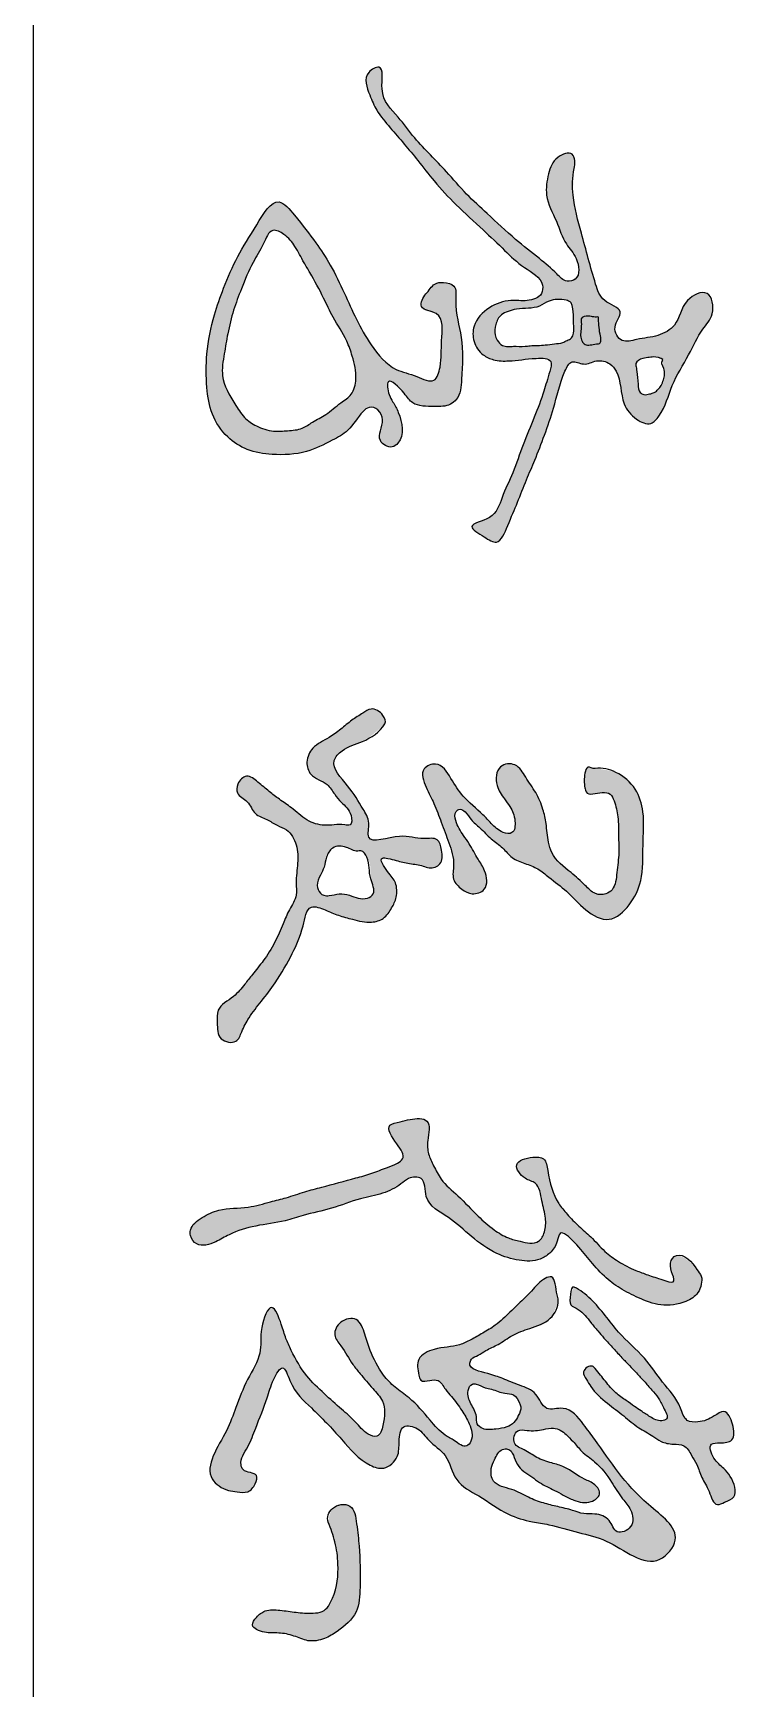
# Model space of a CAD drawing. Extents: x 174641 to 414490, y 73126 to 493158.
# Drawn here: x 253463 to 254174, y 75032 to 76700 of the extents above; entities that cross this region are included whole.
import ezdxf

# ---------------------------------------------------------------- set-up
doc = ezdxf.new("R2010")
doc.units = 0
doc.header["$LTSCALE"] = 1000
doc.header["$MEASUREMENT"] = 0
doc.layers.add('文字和字符', color=7, linetype='Continuous')

msp = doc.modelspace()

# ---------------------------------------------------------------- hatches: boundary and pattern name
at = {"layer": '文字和字符'}
h = msp.add_hatch(color=6, dxfattribs=at)
edge = h.paths.add_edge_path()
edge.add_spline(control_points=[(254007.8, 76563.6), (254007.7, 76563.3), (254004.4, 76526.7), (254016.9, 76496.5), (254025.6, 76458.1), (254035.2, 76428.8), (254061, 76421.9), (254044.7, 76404.7), (254054.9, 76386.8), (254073.5, 76393.1), (254091.3, 76393.6), (254113.9, 76406.1), (254115.3, 76430.5), (254145.4, 76445.1), (254150, 76416), (254134.2, 76399.6), (254123, 76374), (254104.7, 76346.3), (254099.4, 76320.4), (254084.5, 76303.9), (254067.8, 76311.2), (254053.5, 76329.7), (254055.7, 76353.2), (254043.5, 76368.7), (254030, 76371.8), (254018.2, 76364.1), (254004.6, 76372.3), (253993.1, 76349.3), (253989, 76325.9), (253978, 76295.5), (253969, 76271.7), (253959.2, 76249.5), (253950.6, 76226.6), (253942.1, 76207.7), (253932.3, 76182.8), (253917, 76193), (253896.3, 76205), (253928.5, 76210.5), (253934.7, 76233.8), (253946.9, 76257.8), (253955.8, 76285.7), (253967.5, 76312.3), (253977, 76337.6), (253981.7, 76354.7), (253987.2, 76372.9), (253962.6, 76372.7), (253946.6, 76369.5), (253927.5, 76369.8), (253914.1, 76376.1), (253905.3, 76388.7), (253905.4, 76408.6), (253920.9, 76425), (253942, 76432.2), (253959.7, 76429.2), (253975.5, 76434.2), (253977.2, 76453), (253955.7, 76463.5), (253937.1, 76481.9), (253914.4, 76503.7), (253889.5, 76525.7), (253867.7, 76549.3), (253847, 76576.4), (253827.1, 76599.2), (253808.9, 76620.6), (253801.3, 76638.7), (253793.8, 76658.7), (253817.7, 76670.8), (253809.6, 76635.2), (253829.8, 76617.7), (253850.5, 76588.6), (253876, 76565.1), (253898.5, 76537.8), (253922.8, 76516.1), (253946.4, 76493.6), (253971.1, 76474.5), (253987.6, 76460.7), (253998.5, 76448.6), (254014.6, 76452.6), (254011.9, 76474.2), (253997.3, 76488.6), (253990.4, 76511.9), (253977.4, 76534.1), (253981.3, 76558), (253987, 76574.6), (254009.5, 76584.9), (254007.8, 76563.7), (254007.8, 76563.6)], knot_values=[0, 0, 0, 0, 37.200114, 91.320491, 165.552277, 191.794321, 218.377312, 240.981666, 262.088012, 282.142005, 312.686531, 339.649791, 378.667629, 407.600467, 437.073636, 462.079158, 503.038538, 551.641933, 598.38254, 613.574993, 634.379376, 661.836336, 708.993627, 722.171326, 741.234276, 760.297225, 776.271776, 792.569008, 846.885535, 886.364067, 923.879172, 953.564578, 987.654437, 1022.983531, 1050.737693, 1069.313673, 1091.638002, 1119.125063, 1152.028231, 1189.926643, 1231.5094, 1273.175743, 1312.041059, 1340.553805, 1354.652933, 1375.412602, 1414.027671, 1435.47698, 1451.393633, 1473.994605, 1495.440379, 1528.930707, 1560.560192, 1583.420751, 1605.787661, 1617.314314, 1652.832859, 1689.166989, 1730.614602, 1782.406199, 1827.708188, 1864.317555, 1924.161807, 1954.751664, 1978.414961, 2009.901325, 2025.877661, 2056.206106, 2101.924511, 2138.940455, 2203.653812, 2245.874288, 2285.588792, 2339.12041, 2381.889891, 2414.291903, 2431.736174, 2443.518671, 2472.148613, 2496.841057, 2531.490224, 2570.411868, 2600.571575, 2626.813618, 2647.271258, 2667.490218, 2667.490218, 2667.490218, 2667.490218], degree=3, periodic=0)
edge = h.paths.add_edge_path(flags=16)
edge.add_spline(control_points=[(254004.6, 76428.5), (254004.6, 76428.3), (254007.9, 76416.3), (254006.9, 76407.5), (254008, 76399.2), (254005.4, 76392.6), (254000.6, 76390.6), (253995.3, 76387.7), (253987.5, 76387.2), (253979.2, 76386), (253971, 76385.3), (253964.2, 76385.4), (253956.1, 76384.1), (253948.6, 76385), (253941.1, 76384.1), (253934.7, 76385), (253930.3, 76390.1), (253927.1, 76397.5), (253928.3, 76406.9), (253932.7, 76416.4), (253941.5, 76420.1), (253950.6, 76422.7), (253961.4, 76422.6), (253973, 76424.2), (253981.5, 76430.5), (253991, 76432.3), (253998, 76431.4), (254002.1, 76430.5), (254004.6, 76428.5), (254004.6, 76428.5)], knot_values=[0, 0, 0, 0, 17.404746, 29.387846, 42.985867, 50.266335, 56.954161, 63.801774, 75.581128, 88.455483, 98.941086, 109.792245, 116.806441, 133.072793, 140.441564, 148.341049, 158.751059, 166.832285, 181.387675, 196.945751, 207.369773, 219.600317, 236.294444, 252.093415, 267.338386, 279.187562, 291.635416, 295.082405, 299.162326, 299.162326, 299.162326, 299.162326], degree=3, periodic=0)
edge = h.paths.add_edge_path(flags=16)
edge.add_spline(control_points=[(254096.8, 76370.3), (254096.7, 76370.3), (254098.7, 76359.5), (254098.5, 76352.8), (254095.7, 76345.3), (254092.5, 76341.1), (254088.7, 76337.8), (254083.5, 76336.6), (254078.6, 76335.4), (254072.2, 76338.4), (254072.4, 76348.4), (254071.1, 76356.2), (254070.5, 76363), (254068.9, 76368.9), (254076.5, 76372.7), (254083.5, 76373.2), (254089.6, 76375.1), (254096.9, 76370.4), (254096.8, 76370.3)], knot_values=[0, 0, 0, 0, 11.032394, 27.080246, 35.7167, 42.398017, 49.241922, 56.254438, 64.042896, 70.017142, 82.400073, 100.141744, 104.717416, 111.155207, 123.02071, 132.051492, 141.212423, 151.788927, 151.788927, 151.788927, 151.788927], degree=3, periodic=0)
h = msp.add_hatch(color=6, dxfattribs=at)
edge = h.paths.add_edge_path()
edge.add_spline(control_points=[(253858.4, 76437.4), (253858.3, 76437.3), (253847.6, 76418.8), (253878.9, 76420.9), (253872.6, 76388), (253874.8, 76369.4), (253867.9, 76345.1), (253847, 76356.4), (253823.7, 76360), (253796.3, 76392.4), (253780.1, 76430), (253763.6, 76465.4), (253745.9, 76491.8), (253730.4, 76511.2), (253707.2, 76539.8), (253685.5, 76502.3), (253668.8, 76477.1), (253654.9, 76445.1), (253643.6, 76412.9), (253636.8, 76379.1), (253636.9, 76345.4), (253641.4, 76315.6), (253656.5, 76293.1), (253678.5, 76278.9), (253706.5, 76274.6), (253736.8, 76276), (253761.1, 76288.3), (253782.5, 76299.9), (253790.3, 76315.1), (253801.4, 76324.7), (253811.8, 76321.2), (253817.6, 76307.2), (253806.1, 76290.9), (253822.8, 76280.8), (253837.6, 76292.2), (253834, 76312.9), (253825.7, 76327.7), (253820.3, 76336.4), (253817.6, 76357.1), (253836.6, 76338.2), (253845.7, 76324.1), (253865.4, 76323.9), (253880.9, 76323.9), (253893.2, 76333.7), (253895, 76359.1), (253896.6, 76392.7), (253886.6, 76421.2), (253890, 76446.4), (253876.5, 76449.4), (253866.1, 76449.2), (253858.5, 76437.5), (253858.4, 76437.4)], knot_values=[0, 0, 0, 0, 18.772704, 41.477809, 80.044627, 116.802218, 137.16377, 161.475231, 192.122008, 241.084265, 322.841358, 366.476474, 403.599349, 452.266279, 480.822437, 525.281218, 577.345985, 625.678179, 664.966098, 720.530015, 767.556127, 805.470545, 843.947055, 876.303707, 911.805465, 960.132454, 999.3713, 1024.963912, 1058.777917, 1069.239579, 1081.911788, 1097.237565, 1126.410668, 1144.842947, 1154.50106, 1197.467328, 1213.824352, 1225.506518, 1243.541639, 1270.934025, 1289.010321, 1319.830534, 1342.259698, 1352.785688, 1381.704372, 1440.604971, 1492.626113, 1513.017666, 1528.122336, 1540.553544, 1559.179396, 1559.179396, 1559.179396, 1559.179396], degree=3, periodic=0)
edge = h.paths.add_edge_path(flags=16)
edge.add_spline(control_points=[(253741.6, 76458.8), (253741.8, 76458.5), (253756.1, 76432.9), (253764.8, 76412.7), (253778, 76393.7), (253785.1, 76372.5), (253789.6, 76354.3), (253785.1, 76335.6), (253770.6, 76327), (253759.1, 76315.9), (253745.1, 76309.1), (253733.4, 76300.7), (253719.3, 76299.7), (253703.6, 76298.3), (253688.3, 76303.2), (253674.5, 76312.8), (253663.4, 76330.4), (253650.8, 76351.6), (253655.3, 76376.6), (253658.7, 76398.6), (253664.1, 76420.7), (253673.1, 76444.4), (253682.6, 76467.8), (253694.1, 76484.8), (253701.5, 76505.1), (253717.8, 76496.8), (253727.7, 76484.2), (253732.9, 76473.2), (253741.6, 76458.9), (253741.6, 76458.8)], knot_values=[0, 0, 0, 0, 40.204211, 70.058468, 108.464216, 130.884004, 163.643923, 185.732296, 204.334618, 231.03456, 252.428664, 268.982791, 289.824735, 309.33459, 334.505674, 354.736006, 378.254387, 420.802499, 451.909656, 480.365956, 514.245068, 545.922498, 586.383232, 616.269524, 639.057016, 655.457897, 678.34596, 704.341019, 720.45671, 720.45671, 720.45671, 720.45671], degree=3, periodic=0)
h = msp.add_hatch(color=6, dxfattribs=at)
edge = h.paths.add_edge_path()
edge.add_spline(control_points=[(253817, 76004.3), (253816.9, 76004), (253794.8, 75982.8), (253776.3, 75981.5), (253759.6, 75962.7), (253781.7, 75941.6), (253792.7, 75922.4), (253802.9, 75905.8), (253796, 75880.3), (253833.2, 75895.4), (253851.2, 75887.1), (253871.1, 75890.7), (253874.7, 75876.2), (253875.5, 75862.4), (253863, 75858.1), (253853.3, 75862.5), (253842, 75863.2), (253829.9, 75866.3), (253821.6, 75868.7), (253809.6, 75870.7), (253820.4, 75853.6), (253829.1, 75845.3), (253829.7, 75830.1), (253823.9, 75818.5), (253816.8, 75807.4), (253801.2, 75803.2), (253786, 75807), (253770.1, 75811.3), (253757.7, 75816.7), (253738.7, 75824.1), (253734.6, 75795.4), (253723.7, 75772.4), (253709, 75746.2), (253693.4, 75725.6), (253680.5, 75710), (253673.4, 75696.2), (253668.1, 75681.3), (253647.9, 75685.4), (253648.6, 75702.2), (253647.2, 75719.7), (253664.9, 75728.1), (253674.9, 75741), (253684.7, 75753.3), (253695.7, 75766.6), (253706.3, 75783.6), (253714, 75801.3), (253720.5, 75817.5), (253729.1, 75830.2), (253726.8, 75846.8), (253729.8, 75863.4), (253729.2, 75882.5), (253721, 75897.8), (253707.6, 75901.9), (253698.3, 75908.9), (253684.6, 75912.7), (253680.5, 75927.1), (253666.8, 75932.3), (253668.1, 75945.1), (253678, 75955), (253690.2, 75944.8), (253699.9, 75936.7), (253711.3, 75927.9), (253721.8, 75921.1), (253730.5, 75913.5), (253740.5, 75905.5), (253757.3, 75900.3), (253770.7, 75904.1), (253784.4, 75901.2), (253783.6, 75916.6), (253774.2, 75923.5), (253765.9, 75933.8), (253758.6, 75946.3), (253741.8, 75949.8), (253736.8, 75966.9), (253744.1, 75982.5), (253759.7, 75989.3), (253772.7, 75998.8), (253783.4, 76008.1), (253793.7, 76014.5), (253804.2, 76021.3), (253816, 76017), (253817.1, 76004.3), (253817, 76004.3)], knot_values=[0, 0, 0, 0, 39.878613, 71.084001, 88.571602, 128.557403, 167.51423, 188.674821, 208.323573, 251.533868, 286.022948, 304.040745, 319.866458, 339.38013, 355.294206, 363.866941, 383.035676, 402.399015, 414.36713, 422.122541, 442.348267, 461.81608, 481.686971, 497.958095, 516.551099, 533.839574, 560.727072, 581.394562, 601.159722, 620.894041, 649.426299, 690.673374, 738.289465, 770.144861, 799.264352, 821.404135, 836.808472, 857.647162, 880.926807, 898.121658, 926.751504, 950.035011, 967.352307, 991.998193, 1021.862108, 1050.46209, 1072.140687, 1094.880373, 1111.335022, 1139.52005, 1164.970822, 1190.259232, 1204.665599, 1221.240117, 1239.017221, 1259.177234, 1277.618397, 1289.978389, 1306.483927, 1324.261031, 1344.706721, 1362.799886, 1383.241029, 1396.927367, 1410.79459, 1436.58756, 1464.687551, 1472.224323, 1485.322698, 1508.470744, 1522.732623, 1540.039638, 1566.844928, 1584.840343, 1605.723939, 1632.903668, 1653.059236, 1673.030566, 1691.341619, 1704.216169, 1722.92022, 1735.167177, 1735.167177, 1735.167177, 1735.167177], degree=3, periodic=0)
edge = h.paths.add_edge_path(flags=16)
edge.add_spline(control_points=[(253792.8, 75876.5), (253792.9, 75876.5), (253806, 75864.9), (253798.7, 75851.3), (253809.1, 75834.6), (253798.9, 75827.7), (253790.2, 75828.5), (253781.2, 75832.1), (253771, 75834), (253762.7, 75831.2), (253755.9, 75831.1), (253750.5, 75834.3), (253747.7, 75842.7), (253751.9, 75851.5), (253756.4, 75860.4), (253757.8, 75870.3), (253763.7, 75881.8), (253779.2, 75881.6), (253784.8, 75875.2), (253792.7, 75876.5), (253792.8, 75876.5)], knot_values=[0, 0, 0, 0, 12.518583, 43.117128, 64.43384, 73.999097, 86.909074, 99.916825, 114.388405, 128.459585, 136.124934, 141.701946, 153.518143, 168.483557, 180.957273, 194.904784, 210.427714, 229.577537, 246.211116, 250.540926, 250.540926, 250.540926, 250.540926], degree=3, periodic=0)
h = msp.add_hatch(color=6, dxfattribs=at)
edge = h.paths.add_edge_path()
edge.add_spline(control_points=[(254029, 75959.4), (254029.2, 75959.4), (254056, 75957), (254070, 75940.3), (254079.7, 75912.6), (254076.1, 75881.6), (254078, 75848.6), (254065.4, 75822.3), (254043.5, 75801.7), (254017.3, 75816.7), (254001.9, 75835.4), (253984.5, 75847.9), (253971.4, 75858.9), (253958.2, 75863.8), (253944.5, 75868.5), (253935.9, 75880.3), (253923.5, 75888.4), (253914, 75899), (253904, 75907), (253899.4, 75914.7), (253893.3, 75919.4), (253886.8, 75915.4), (253888.7, 75903.6), (253894.8, 75893.8), (253903.7, 75881.6), (253910, 75869.1), (253919.1, 75855.9), (253921.9, 75836.9), (253905, 75831.5), (253894, 75837.7), (253883.9, 75847.6), (253888.1, 75865.4), (253881.8, 75884.5), (253873.9, 75904.5), (253867.1, 75924), (253858.2, 75939.4), (253851.5, 75959.3), (253872.5, 75967.6), (253884.2, 75948.6), (253895.9, 75929.6), (253912.6, 75916.7), (253924.9, 75903.4), (253933.1, 75894.9), (253947.9, 75892.7), (253949.1, 75908.8), (253944.7, 75919.6), (253936.3, 75930.4), (253927.9, 75942.1), (253929.2, 75963.4), (253950.7, 75965.6), (253959.1, 75949.4), (253969.5, 75935.6), (253976.6, 75919.6), (253979.9, 75902.6), (253981.1, 75887.8), (253986.2, 75868.8), (254002.8, 75856.4), (254017.6, 75843.5), (254027.6, 75832.3), (254039, 75831.9), (254049.5, 75839), (254050.6, 75855.8), (254053.3, 75873.4), (254052.1, 75892.2), (254052.6, 75909.9), (254049.4, 75923.8), (254044.7, 75934.7), (254033.6, 75936.2), (254020.2, 75930.9), (254017.8, 75943.9), (254017.9, 75951), (254019.8, 75963.3), (254029, 75959.4), (254029, 75959.4)], knot_values=[0, 0, 0, 0, 29.30094, 65.038017, 98.639858, 145.229586, 194.795516, 232.114749, 266.925891, 301.913022, 339.267477, 370.852415, 390.177296, 409.795645, 429.660369, 448.333163, 468.729795, 490.881928, 507.437968, 521.157629, 529.07634, 535.254347, 547.876184, 571.501508, 585.319952, 610.337259, 628.877614, 654.734455, 672.908705, 688.379255, 706.720612, 726.29753, 758.239497, 788.950264, 816.810279, 842.152582, 868.097908, 885.262369, 914.728674, 944.648733, 982.813695, 999.650213, 1020.22886, 1032.723569, 1049.493141, 1071.095002, 1083.923681, 1105.362623, 1132.075217, 1152.211283, 1174.931511, 1200.704595, 1226.158921, 1246.312234, 1272.681377, 1287.962092, 1326.688213, 1353.277295, 1371.722858, 1386.128581, 1396.514529, 1421.520631, 1449.460288, 1472.518928, 1499.291724, 1522.558099, 1533.076665, 1544.456492, 1567.099854, 1573.093813, 1593.678612, 1602.883204, 1613.437455, 1613.437455, 1613.437455, 1613.437455], degree=3, periodic=0)
h = msp.add_hatch(color=6, dxfattribs=at)
edge = h.paths.add_edge_path()
edge.add_spline(control_points=[(254131.4, 75454.9), (254131.2, 75455.1), (254113.8, 75476.5), (254100.5, 75458.7), (254114.2, 75438.9), (254093.9, 75445.3), (254083.3, 75448.8), (254067.5, 75454.5), (254052.9, 75462), (254037.4, 75473.4), (254025.8, 75487), (254012.1, 75498.5), (254001.3, 75509.6), (253987.1, 75526.7), (253982.4, 75545.5), (253979.2, 75568.2), (253963.9, 75568.5), (253944, 75563), (253956.5, 75545.5), (253972.4, 75542.6), (253974.9, 75523.5), (253979.4, 75507.9), (253979.2, 75493.5), (253971.5, 75479), (253954.9, 75482.9), (253940.1, 75486.4), (253925.5, 75495.4), (253908.9, 75510), (253892.5, 75528.4), (253874.3, 75542.8), (253866.7, 75558.6), (253860.1, 75571.4), (253859.5, 75586), (253865, 75608), (253843.6, 75606.9), (253833, 75603.2), (253815.8, 75600.8), (253828.2, 75582), (253839, 75568.1), (253828.4, 75560.7), (253817.9, 75557.3), (253804.1, 75551.3), (253781.7, 75545.5), (253759.3, 75539.2), (253735.7, 75533.2), (253718.9, 75527.1), (253699.7, 75522.6), (253677.6, 75515.9), (253652.9, 75517.2), (253633.3, 75508.2), (253620.8, 75498.7), (253620.7, 75487.2), (253629, 75476.3), (253646.4, 75481.7), (253663.4, 75492.4), (253687.6, 75499.8), (253713.2, 75502.1), (253738, 75510.8), (253764, 75515.5), (253789.8, 75526.4), (253814.3, 75530.5), (253830.8, 75538.2), (253840.8, 75548), (253858.7, 75549), (253855.3, 75520.9), (253882.5, 75508.3), (253903.8, 75487.5), (253927.1, 75470.7), (253951.2, 75463.3), (253970.9, 75462.7), (253984.5, 75471.5), (253990.6, 75480.4), (253993.2, 75496.9), (254011.9, 75478.9), (254022, 75465.4), (254037.3, 75448.3), (254053.8, 75435.1), (254073.2, 75425.9), (254095.3, 75417.1), (254117.3, 75420), (254132.6, 75429), (254135.8, 75439.8), (254137.7, 75447.4), (254131.4, 75454.8), (254131.4, 75454.9)], knot_values=[0, 0, 0, 0, 34.681641, 48.072065, 74.329964, 88.895095, 111.17035, 128.900452, 156.472867, 179.905372, 208.355087, 230.580725, 254.01719, 273.066721, 321.355231, 338.817261, 354.258199, 378.941826, 401.102047, 416.854172, 443.250134, 467.917341, 487.236589, 502.550058, 528.37671, 545.470375, 568.264653, 597.83009, 637.746529, 670.902739, 692.464096, 710.354936, 729.186846, 756.230528, 779.82652, 794.347921, 809.198107, 836.695152, 859.380582, 868.55181, 883.814404, 907.197348, 930.393917, 979.907693, 1004.230046, 1031.618366, 1054.147615, 1086.172461, 1127.622089, 1153.330618, 1177.300132, 1184.664421, 1199.389772, 1226.047392, 1247.395311, 1286.378592, 1328.318353, 1354.32781, 1395.269823, 1437.957794, 1469.914352, 1498.680239, 1511.344868, 1529.007775, 1555.105752, 1597.804477, 1639.655016, 1682.119963, 1714.682311, 1744.156119, 1760.024332, 1779.437309, 1790.885943, 1814.731193, 1846.001898, 1877.602297, 1905.335657, 1934.233701, 1967.004059, 2002.481722, 2023.475353, 2035.765847, 2047.212297, 2058.363573, 2058.363573, 2058.363573, 2058.363573], degree=3, periodic=0)
h = msp.add_hatch(color=6, dxfattribs=at)
edge = h.paths.add_edge_path()
edge.add_spline(control_points=[(253991.8, 75423.8), (253991.8, 75423.6), (253984.7, 75398.9), (253964.2, 75396.8), (253945.6, 75389.5), (253932.5, 75379.2), (253919.9, 75374.4), (253911.7, 75368.3), (253904.7, 75366), (253899.5, 75354.6), (253921.1, 75350.6), (253936.1, 75344.9), (253952.8, 75337.9), (253970.7, 75332), (253977.4, 75310.4), (254001.5, 75319.3), (254016.2, 75300.3), (254041.6, 75266.4), (254064.9, 75227.6), (254120.9, 75189.9), (254085.5, 75147.2), (254048.7, 75182), (254011.7, 75189.6), (253986.8, 75197.5), (253962.8, 75200.7), (253937.6, 75208.2), (253914.8, 75226.2), (253885.9, 75240), (253881.7, 75268.6), (253861.4, 75280.4), (253852.5, 75295.3), (253833.1, 75300), (253830.8, 75280.9), (253831.9, 75265.5), (253817.5, 75251.9), (253793.3, 75260.1), (253773, 75285.3), (253744.6, 75314.7), (253724, 75332.3), (253714.8, 75362.5), (253702.8, 75341), (253698.2, 75322.4), (253687.8, 75298.6), (253680.4, 75276.4), (253670.2, 75263), (253674.8, 75249.4), (253690.5, 75251.2), (253686.4, 75237.6), (253679.8, 75229.2), (253668.6, 75231.1), (253655.9, 75232.1), (253629.6, 75250), (253656.1, 75285.5), (253667.5, 75317.2), (253677.3, 75343.8), (253694.4, 75369.8), (253689.9, 75392.4), (253702.7, 75427), (253713, 75399.7), (253716.7, 75386.2), (253725.1, 75368.1), (253736.1, 75348), (253755.7, 75330), (253772.2, 75314.9), (253787.9, 75302), (253796.4, 75289.8), (253811.3, 75284.5), (253817.1, 75302.9), (253818, 75320.4), (253804, 75336), (253793.8, 75347.7), (253782.3, 75361.8), (253775.5, 75375.4), (253763.7, 75388.9), (253771.4, 75404.2), (253791, 75408), (253797.2, 75389), (253802.9, 75370), (253812.7, 75350.9), (253827.1, 75335.5), (253845.6, 75323.6), (253860.4, 75305.8), (253874.6, 75288.9), (253887.6, 75282.9), (253897.9, 75273.8), (253907.1, 75285.2), (253902.8, 75299.3), (253894.3, 75313.3), (253886, 75325.1), (253877.5, 75334.1), (253872.3, 75344.6), (253862.3, 75343.1), (253853.1, 75341.2), (253850.3, 75352.2), (253848.1, 75366.7), (253869.8, 75377.1), (253888.1, 75376.6), (253904.2, 75384), (253915.8, 75391), (253930, 75399.1), (253942.9, 75411.8), (253954.9, 75423.3), (253964.8, 75432.8), (253971.7, 75441.6), (253989, 75452.9), (253989, 75436), (253991.8, 75423.8), (253991.8, 75423.8)], knot_values=[0, 0, 0, 0, 27.432872, 59.395361, 85.693134, 109.085552, 128.362609, 140.996926, 151.763291, 157.712951, 186.698752, 208.876995, 234.201156, 260.084919, 284.937489, 307.779824, 344.178191, 370.603449, 488.346466, 550.578274, 584.928952, 664.213103, 704.923077, 747.845979, 770.989275, 806.181381, 854.934517, 893.286489, 930.483071, 961.790102, 984.548855, 1003.508451, 1024.718144, 1046.34914, 1071.076056, 1090.271471, 1144.396456, 1205.241891, 1253.920649, 1274.470919, 1294.501491, 1322.334343, 1367.576566, 1396.031299, 1422.826029, 1429.955148, 1450.476244, 1461.8652, 1477.100741, 1492.069997, 1504.375793, 1531.897919, 1602.108595, 1637.124251, 1679.750326, 1720.374244, 1756.060039, 1787.456838, 1814.277484, 1834.999527, 1853.438436, 1895.015251, 1930.254648, 1962.79728, 1989.05807, 2013.552032, 2026.034617, 2043.218025, 2076.933867, 2099.023719, 2126.230041, 2142.894352, 2174.050972, 2191.234509, 2210.914373, 2232.75608, 2256.675267, 2280.357753, 2319.727615, 2342.899389, 2367.60531, 2410.353703, 2439.962666, 2455.364827, 2473.851128, 2482.49724, 2507.041751, 2528.398061, 2552.516989, 2565.753289, 2581.839762, 2593.467441, 2605.690383, 2613.252568, 2635.359714, 2661.00506, 2697.047344, 2713.801275, 2733.175864, 2753.931383, 2781.462056, 2807.917281, 2823.476427, 2837.489503, 2858.153182, 2884.370537, 2892.288582, 2892.288582, 2892.288582, 2892.288582], degree=3, periodic=0)
edge = h.paths.add_edge_path(flags=16)
edge.add_spline(control_points=[(253999.6, 75288.5), (253999.5, 75288.6), (253987.2, 75297.8), (253975, 75292.4), (253963.1, 75291.9), (253948.7, 75294.8), (253944.6, 75278), (253959.1, 75273.2), (253970, 75264.7), (253984.2, 75260.1), (254001.4, 75255.6), (254014.3, 75244.3), (254028.7, 75239.7), (254036.4, 75227.8), (254022.7, 75218.2), (254008.9, 75221.3), (253997.3, 75227.4), (253985.9, 75233.6), (253974.7, 75238.6), (253962.6, 75248.1), (253948.3, 75255.5), (253946, 75275.1), (253932.2, 75273.7), (253928, 75264.1), (253923, 75253.8), (253925.3, 75237.2), (253945.5, 75234.7), (253960.6, 75225.2), (253976.3, 75219.6), (253991.3, 75215.9), (254005, 75213.1), (254017.1, 75208.1), (254030.1, 75209.3), (254044.6, 75204.8), (254048.7, 75186.3), (254069.1, 75194.9), (254066.4, 75213), (254054.8, 75225.1), (254044.8, 75242.9), (254031.9, 75259.6), (254015, 75270.9), (254009.1, 75279.8), (253999.7, 75288.5), (253999.6, 75288.5)], knot_values=[0, 0, 0, 0, 19.744507, 34.157131, 56.912893, 69.911234, 87.399526, 104.154629, 124.530072, 146.715715, 165.190697, 198.370593, 214.639562, 229.161561, 244.798567, 268.894407, 285.44538, 299.384274, 322.908118, 336.418052, 363.110061, 388.511726, 395.681319, 413.735699, 426.886572, 444.721671, 472.606193, 498.451489, 520.637008, 541.419327, 562.830776, 579.059192, 594.65128, 616.732747, 635.831876, 655.966223, 679.349301, 698.350322, 726.390651, 763.332051, 786.837613, 805.134121, 818.66464, 818.66464, 818.66464, 818.66464], degree=3, periodic=0)
edge = h.paths.add_edge_path(flags=16)
edge.add_spline(control_points=[(253952.7, 75320.3), (253952.6, 75320.3), (253947.5, 75331.4), (253936, 75329), (253927, 75334.2), (253916.9, 75335.5), (253911.2, 75339.4), (253903.5, 75340), (253899.2, 75330.5), (253903.4, 75319.3), (253910.2, 75309.4), (253908.8, 75299), (253917.4, 75292.6), (253928.3, 75294.1), (253939.2, 75295.3), (253947.6, 75300.2), (253951.5, 75308.2), (253955.4, 75313.5), (253952.7, 75320.2), (253952.7, 75320.3)], knot_values=[0, 0, 0, 0, 14.292967, 26.663458, 46.005146, 55.397894, 68.805265, 74.060786, 84.885427, 103.559239, 122.783611, 133.392057, 143.205535, 161.756698, 177.271697, 189.090572, 200.297464, 212.920328, 218.424594, 218.424594, 218.424594, 218.424594], degree=3, periodic=0)
h = msp.add_hatch(color=6, dxfattribs=at)
edge = h.paths.add_edge_path()
edge.add_spline(control_points=[(254007.7, 75437.1), (254007.8, 75437), (254028.3, 75423.9), (254038.2, 75409.2), (254055.5, 75387.1), (254078.2, 75368.3), (254096.5, 75340.2), (254113.9, 75322.5), (254119, 75301.2), (254135.5, 75300.7), (254146.5, 75305.1), (254160.8, 75315.7), (254168.5, 75298.8), (254170, 75281.6), (254156.2, 75279.7), (254142, 75280.7), (254147.9, 75262.5), (254157.8, 75255.7), (254167.4, 75244.5), (254173.7, 75226.1), (254160.4, 75221.2), (254148.8, 75214.9), (254144.1, 75233.1), (254136.2, 75244.2), (254132.1, 75257.8), (254125.7, 75267.8), (254119.7, 75279), (254106.7, 75278.5), (254095.8, 75280.5), (254085.3, 75288.4), (254071.8, 75295.4), (254057.4, 75307.9), (254040.5, 75320.4), (254026.5, 75332.5), (254020.5, 75343.9), (254014.2, 75352.5), (254024.7, 75359.8), (254031.9, 75351.5), (254039, 75342.5), (254048.5, 75330.5), (254059.5, 75323.5), (254067.9, 75317.3), (254076, 75311.8), (254084.6, 75306.2), (254093.2, 75301.1), (254104.4, 75304.9), (254096.8, 75316.3), (254093.3, 75325.5), (254085.3, 75333.8), (254078.5, 75342.4), (254070.7, 75350.4), (254063.3, 75358.3), (254055.3, 75366.4), (254047, 75375.8), (254038.6, 75384.5), (254031.2, 75393.4), (254022.9, 75403.3), (254015.4, 75413.6), (254002.5, 75418.9), (254002.4, 75428.3), (254007.6, 75437.1), (254007.7, 75437.1)], knot_values=[0, 0, 0, 0, 28.666202, 58.974239, 88.991361, 140.445622, 182.443945, 226.361589, 246.003405, 261.159642, 285.403493, 300.064839, 321.637432, 343.335684, 360.576762, 372.35608, 392.086641, 412.248863, 426.515031, 455.165125, 470.118963, 480.655269, 502.385008, 524.571649, 543.872014, 558.543079, 575.923356, 590.530581, 608.177969, 621.720424, 644.672751, 671.428143, 700.314854, 733.307285, 745.026327, 756.27632, 770.758758, 775.879479, 798.783005, 820.418083, 838.303351, 852.974217, 863.749723, 878.985175, 896.219108, 903.438329, 919.617985, 935.209773, 949.206114, 965.758141, 981.234157, 995.661007, 1010.855529, 1028.447768, 1048.105951, 1061.049743, 1076.480099, 1102.025547, 1114.040319, 1128.49753, 1139.678117, 1139.678117, 1139.678117, 1139.678117], degree=3, periodic=0)
h = msp.add_hatch(color=6, dxfattribs=at)
edge = h.paths.add_edge_path()
edge.add_spline(control_points=[(253760, 75200.4), (253760.1, 75200.2), (253769, 75177.2), (253770.4, 75155.3), (253768.5, 75129.4), (253757.1, 75109.7), (253742, 75108.3), (253727.8, 75109.3), (253712.1, 75112), (253697.1, 75112.6), (253688, 75105.9), (253680.3, 75094.4), (253696.9, 75088.1), (253710.2, 75089.4), (253725.5, 75086.5), (253739.8, 75079.3), (253756.1, 75082), (253772.5, 75092.4), (253791.4, 75107.7), (253792.2, 75140.7), (253792.2, 75170.4), (253788.7, 75196.7), (253786.1, 75219.9), (253761.8, 75220), (253760, 75200.6), (253760, 75200.4)], knot_values=[0, 0, 0, 0, 27.563865, 56.695241, 102.242536, 124.004216, 136.411448, 158.63331, 179.899671, 199.3513, 213.673571, 224.845605, 243.023995, 261.921703, 282.270986, 301.572813, 323.389476, 342.524862, 378.241957, 410.829433, 464.696782, 494.311037, 519.262799, 542.254368, 560.867544, 560.867544, 560.867544, 560.867544], degree=3, periodic=0)

# ---------------------------------------------------------------- linework, layer by layer
msp.add_line((253462.7, 82272.7), (253462.7, 74272.7))
at = {"layer": '文字和字符', "color": 6}
for points, start_tangent, end_tangent in [([(254007.8, 76563.6), (254006.7, 76536.8), (254015, 76498.7), (254029.4, 76447.2), (254038.6, 76430.7), (254054.1, 76419.3), (254048.9, 76403.9), (254056.2, 76390.5), (254070.6, 76391.5), (254092.2, 76395.6), (254108.7, 76406), (254122, 76430.7), (254141.6, 76437.9), (254146.8, 76417.3), (254137.5, 76401.8), (254123.1, 76376.1), (254106.6, 76345.2), (254093.2, 76314.3), (254085, 76307), (254070.6, 76311.2), (254058.2, 76326.6), (254050, 76359.6), (254043.8, 76366.8), (254030.4, 76369.9), (254017, 76366.8), (254005.7, 76368.9), (253998.5, 76359.6), (253987, 76322.2), (253977.8, 76295.2), (253968.1, 76270), (253959.8, 76250.3), (253950.7, 76227.5), (253940.8, 76204), (253929.5, 76187.5), (253917.1, 76192.7), (253904.8, 76203), (253922.3, 76212.2), (253935.1, 76232.2), (253945.9, 76257.3), (253956.3, 76285.4), (253967.6, 76313.2), (253977.2, 76339.5), (253983.1, 76359.2), (253984.2, 76369.3), (253969.6, 76372.5), (253941.9, 76369.9), (253926.4, 76371.1), (253916.1, 76376.1), (253906.9, 76389.5), (253906.9, 76404.9), (253922.3, 76423.5), (253943.9, 76430.7), (253960.4, 76430.7), (253974.8, 76437.9), (253975.8, 76446.1), (253957.6, 76464.1), (253937.7, 76481.2), (253916.1, 76501.8), (253888.8, 76527.2), (253866.7, 76551.2), (253850.2, 76571.8), (253822.4, 76604.8), (253809, 76622.3), (253801.8, 76637.8), (253800.8, 76660.4), (253811.1, 76665.6), (253814.2, 76644), (253830.4, 76615.3), (253847.1, 76594.5), (253879.1, 76560.5), (253899.4, 76537.9), (253920.2, 76518.3), (253948.8, 76492.3), (253972.7, 76472.9), (253990.3, 76457.5), (254000.6, 76450.3), (254008.8, 76452.3), (254009.8, 76472.9), (253999.9, 76487.7), (253989.8, 76510.5), (253980, 76536.8), (253982, 76558.4), (253991.3, 76574.9), (254005.7, 76578), (254007.8, 76563.6)], (-0.237905, -0.971288), (-0.237905, -0.971288)), ([(253858.4, 76437.4), (253854.1, 76424.6), (253868.8, 76417.5), (253874.2, 76390.2), (253872.6, 76363.7), (253866.5, 76350.4), (253849.4, 76354.2), (253828.5, 76361.4), (253803.3, 76386.1), (253776.1, 76438.4), (253762.1, 76466.5), (253747.5, 76488.9), (253726, 76516.6), (253710.4, 76530.1), (253688, 76507.1), (253668.8, 76474.9), (253654.6, 76443.1), (253645.4, 76416.4), (253637.8, 76377), (253637.8, 76343.1), (253643.3, 76316.4), (253658.7, 76293.4), (253678.4, 76280.8), (253703.5, 76275.8), (253738.2, 76278.7), (253764.1, 76290), (253779.6, 76300), (253795.1, 76318.9), (253801.3, 76323.1), (253810.1, 76320.5), (253814.7, 76310.5), (253812.6, 76289.6), (253824.3, 76283.3), (253830.2, 76287.1), (253830.6, 76318), (253825.2, 76328.5), (253821.4, 76336), (253820.6, 76349), (253836.4, 76337.3), (253845.2, 76327.7), (253867.1, 76323.9), (253883.1, 76326.3), (253889, 76331.1), (253894.4, 76351.2), (253893.9, 76393.6), (253888.5, 76430.7), (253886.5, 76445.3), (253876.2, 76449), (253867.4, 76447.3), (253858.4, 76437.4)], (-0.705818, -0.708393), (-0.705818, -0.708393)), ([(253741.6, 76458.8), (253755.3, 76433.2), (253764.9, 76414), (253778.6, 76389.9), (253784.2, 76374.8), (253787.9, 76351.5), (253783.1, 76336.3), (253772.7, 76327.8), (253757.5, 76315.9), (253744.2, 76308.2), (253733.9, 76302.2), (253719.1, 76299.6), (253705, 76299.3), (253687.6, 76304.4), (253675.8, 76313), (253665.8, 76326.7), (253653.6, 76354.8), (253655.3, 76377.1), (253658.8, 76397.3), (253664.7, 76421), (253672.5, 76442.5), (253684.3, 76469.1), (253694.7, 76488), (253704.3, 76501.3), (253715.4, 76497.3), (253726.5, 76485.1), (253735.7, 76468.8), (253741.6, 76458.8)], (0.501914, -0.864918), (0.501914, -0.864918)), ([(254004.6, 76428.5), (254007.1, 76416.2), (254007.2, 76407.5), (254007.1, 76397.7), (254004.9, 76393), (254000.7, 76390.5), (253996.2, 76388.5), (253987.8, 76387.1), (253978.6, 76386), (253971.1, 76385.5), (253963.3, 76385.2), (253958.3, 76384.6), (253946.5, 76384.6), (253941.2, 76384.3), (253935.6, 76385.5), (253930.3, 76390.8), (253928.1, 76396.1), (253928.8, 76406.6), (253934.4, 76416.3), (253941.1, 76419.8), (253949.6, 76422), (253961.6, 76422.9), (253972.8, 76425.1), (253982.5, 76430.1), (253990.9, 76431.8), (253999.8, 76431), (254002.2, 76430.2), (254004.6, 76428.5)], (0.416279, -0.909237), (0.416279, -0.909237)), ([(254032.1, 76413.8), (254032.7, 76405.8), (254033.8, 76396.9), (254034.6, 76389.7), (254033.9, 76388.1), (254030.2, 76387), (254023.8, 76386), (254018.8, 76386.4), (254015.7, 76389.8), (254014.3, 76395.4), (254014.9, 76408.5), (254014.9, 76412.4), (254022.2, 76415), (254027.6, 76414.2), (254030.4, 76414.1), (254032.1, 76413.8)], (0.01108, -0.999939), (0.01108, -0.999939)), ([(254096.8, 76370.3), (254098, 76362.4), (254097.6, 76350.9), (254095.3, 76345.1), (254092.4, 76341.3), (254088.5, 76338.2), (254083.7, 76336.6), (254078.1, 76336), (254074.3, 76338), (254072.2, 76346.6), (254070.8, 76359.4), (254070.4, 76362.6), (254070, 76367.3), (254077, 76372.3), (254083.4, 76373.4), (254090, 76373.7), (254096.8, 76370.3)], (-0.790293, -0.61273), (-0.790293, -0.61273)), ([(253817, 76004.3), (253794.4, 75986.6), (253773.9, 75977.3), (253766.1, 75967.4), (253779.5, 75941.9), (253795.1, 75918.6), (253800.8, 75904.4), (253800.8, 75890.3), (253831.9, 75891), (253856.6, 75888.8), (253869.6, 75887.7), (253874.1, 75877.2), (253872.4, 75863.3), (253861.6, 75859.4), (253855.6, 75861.2), (253842, 75863.6), (253828.4, 75866.8), (253820.1, 75868.9), (253814.5, 75869.2), (253819.7, 75855.6), (253827.7, 75844.1), (253828.4, 75829.8), (253823.9, 75819), (253815.5, 75808.5), (253803.7, 75804.7), (253784.5, 75807.5), (253770.2, 75811.6), (253757, 75816.9), (253743, 75819.7), (253734.6, 75800.9), (253723.8, 75773.2), (253706.5, 75743.6), (253692.8, 75725.1), (253680.2, 75708.4), (253672.9, 75694.2), (253667, 75684.8), (253652.2, 75687.3), (253648.2, 75703.6), (253649.2, 75715.9), (253664.5, 75729.8), (253675.9, 75742.1), (253683.6, 75751.9), (253694.6, 75765.8), (253706, 75784.1), (253714.5, 75802.9), (253720.9, 75817.1), (253727.7, 75832), (253727.7, 75843.9), (253729.2, 75864.1), (253727.7, 75882.4), (253717.8, 75897.7), (253708.4, 75902.2), (253698.1, 75908.1), (253686.7, 75914), (253678.3, 75925.9), (253668.5, 75934.8), (253668.9, 75943.7), (253677.8, 75951.6), (253689.2, 75945.7), (253700.5, 75936.3), (253710.9, 75928.4), (253722.9, 75919.8), (253730.5, 75913.6), (253738.6, 75907.6), (253756.3, 75902.2), (253776.6, 75902.7), (253782, 75902.7), (253783, 75912.1), (253773, 75925.5), (253766.5, 75933.4), (253758.8, 75943.2), (253742.5, 75953.6), (253738.6, 75965.9), (253744.5, 75979.8), (253760.8, 75990.6), (253772.6, 75999), (253783.9, 76008), (253794.9, 76015.3), (253803.2, 76019.3), (253815.1, 76012.9), (253817, 76004.3)], (-0.530433, -0.847727), (-0.530433, -0.847727)), ([(254029, 75959.4), (254049.8, 75955.5), (254069.2, 75938.6), (254077, 75915.7), (254077.1, 75882.1), (254074.9, 75846.5), (254063.2, 75822.2), (254042.9, 75807.5), (254019.5, 75817.1), (254000.1, 75835.7), (253982.3, 75849.9), (253971.1, 75858.2), (253958.1, 75863.8), (253945.2, 75869.8), (253935.6, 75879.4), (253924.2, 75888.6), (253912.7, 75899.7), (253904.1, 75907.9), (253897.9, 75915.6), (253892.8, 75918.3), (253888.9, 75916.1), (253888.5, 75907), (253896.3, 75891.9), (253901.9, 75883.7), (253911, 75868.1), (253917.5, 75856.4), (253917.2, 75837.8), (253904.9, 75833.3), (253894.7, 75837.8), (253886.3, 75848), (253886.3, 75862.1), (253881.5, 75884.6), (253873.8, 75905.3), (253866.5, 75924), (253858.5, 75940.5), (253856.7, 75959.1), (253868.1, 75963.9), (253883.6, 75949.5), (253895.9, 75931.7), (253915.9, 75912.8), (253924.3, 75904.1), (253936.1, 75895.1), (253945.1, 75894.8), (253948.1, 75906.5), (253943, 75921.2), (253937.6, 75928.7), (253930.1, 75942.3), (253933.7, 75961.2), (253948.1, 75963), (253958.9, 75950.7), (253969, 75935.1), (253976.3, 75918.2), (253979.4, 75904), (253982, 75885.2), (253985.3, 75874.7), (254004.6, 75854.5), (254018.9, 75841.7), (254029.3, 75833.4), (254039.6, 75833.1), (254045.9, 75837.3), (254050.8, 75854.6), (254052.7, 75874.7), (254052.4, 75891.3), (254051.8, 75910.6), (254047.9, 75926.9), (254044.1, 75933.4), (254036.1, 75935.2), (254019.8, 75935.8), (254018.6, 75939.9), (254018.6, 75954.8), (254021.5, 75960.7), (254029, 75959.4)], (0.987286, 0.158954), (0.987286, 0.158954)), ([(253792.8, 75876.5), (253799, 75870), (253802.8, 75848.2), (253805.2, 75833.1), (253799.7, 75828.9), (253790.3, 75828.9), (253781.4, 75831.7), (253771.1, 75833.1), (253761.1, 75831.4), (253755.5, 75831.7), (253752.1, 75833.8), (253749, 75841.7), (253752.2, 75852), (253755.8, 75860.2), (253758.3, 75870), (253764.5, 75879.3), (253778.3, 75880), (253789.7, 75876.2), (253792.8, 75876.5)], (0.989169, -0.146784), (0.989169, -0.146784)), ([(254131.4, 75454.9), (254110.7, 75468.9), (254104.7, 75461.2), (254107.5, 75442.5), (254097.1, 75444.3), (254081.9, 75449.4), (254069.9, 75453.9), (254052.3, 75463), (254038.8, 75473.1), (254024.4, 75487.7), (254012.5, 75498.5), (254000.7, 75510.5), (253992.2, 75521.3), (253981.2, 75554.4), (253977, 75566.2), (253966, 75567.9), (253949.9, 75560.3), (253958.4, 75546.7), (253968.5, 75541.7), (253975.3, 75523.9), (253978.8, 75506.4), (253977.8, 75492.6), (253971.9, 75483.2), (253953.3, 75483.2), (253941.5, 75486.6), (253927.2, 75494.8), (253911, 75508.6), (253890.7, 75529), (253873.8, 75545.9), (253866.2, 75559.4), (253861.1, 75571.3), (253860.3, 75584.8), (253859.4, 75604.3), (253842.5, 75606), (253832.3, 75603.5), (253822.2, 75600.1), (253829, 75581.4), (253834.9, 75566.2), (253829.8, 75562), (253819.6, 75557.7), (253803.9, 75551.7), (253787.9, 75547), (253753.4, 75537.7), (253736.5, 75533.1), (253717.7, 75527.1), (253702, 75523), (253679.5, 75517.7), (253649.8, 75514.6), (253632.9, 75507.1), (253621.2, 75494.4), (253621.2, 75489.1), (253627.5, 75480.6), (253646.6, 75482.7), (253660.3, 75489.9), (253686.9, 75498.6), (253716.7, 75504), (253734.7, 75509.2), (253763.3, 75516.5), (253792.5, 75526.1), (253814.8, 75531.7), (253833.3, 75541.1), (253840.8, 75546.4), (253853.5, 75546.4), (253858.8, 75528.4), (253881.1, 75507.1), (253904.4, 75488), (253929.9, 75471), (253952.3, 75464.2), (253973.5, 75465.3), (253983.2, 75471.4), (253990.6, 75483.3), (253993.5, 75491), (254008.1, 75482.1), (254022.8, 75464.9), (254038.2, 75448.2), (254054, 75435.9), (254072.5, 75426.4), (254095, 75419.2), (254120.4, 75422.7), (254132.5, 75431.6), (254135.8, 75439.9), (254135.8, 75448.1), (254131.4, 75454.9)], (-0.51913, 0.854695), (-0.51913, 0.854695)), ([(253991.8, 75423.8), (253983.7, 75405.7), (253963, 75395.5), (253945.5, 75388.4), (253931.2, 75379.4), (253918.8, 75373.2), (253911, 75368.4), (253904.4, 75364.4), (253902.6, 75360.5), (253920.7, 75350), (253935.8, 75344.9), (253952.8, 75338.2), (253969.1, 75329.1), (253980.1, 75315), (253996.6, 75315), (254017.2, 75298.8), (254028.6, 75283.5), (254082.6, 75218.1), (254109.6, 75182.3), (254094.2, 75163), (254040.1, 75181.3), (254012.1, 75190), (253982.1, 75197.8), (253965.7, 75200.7), (253941.5, 75208.4), (253911.6, 75226.8), (253889.4, 75243.2), (253877.8, 75267.4), (253861.3, 75282.8), (253849.8, 75294.4), (253836.2, 75296.4), (253831.4, 75281.9), (253829.5, 75266.4), (253815.9, 75254.8), (253802.4, 75257.7), (253773.4, 75283.8), (253743, 75315.4), (253721.4, 75343), (253714, 75355.8), (253705.2, 75344.4), (253698.5, 75325.5), (253686.9, 75295), (253678.9, 75276.1), (253672.2, 75258), (253674.2, 75253.3), (253687.7, 75247.2), (253686.4, 75239.1), (253678.9, 75231), (253668.2, 75231), (253659.4, 75232.4), (253643.2, 75243.9), (253657.4, 75292.4), (253667, 75315.8), (253678.8, 75344.1), (253691.1, 75370.7), (253693.1, 75396.3), (253703.2, 75416.6), (253712.7, 75399.7), (253717.4, 75385.5), (253722.8, 75373.4), (253738.3, 75347.7), (253756.1, 75329.7), (253773.5, 75314), (253787.5, 75301.2), (253800.3, 75289.1), (253809.1, 75287), (253815.1, 75297.8), (253814.5, 75322.1), (253805, 75334.9), (253792.2, 75349.8), (253784.8, 75359.2), (253772.7, 75378.1), (253766.6, 75388.9), (253772.7, 75401.7), (253788.2, 75404.4), (253796.9, 75389.6), (253802.3, 75373.4), (253815.8, 75348.4), (253827.3, 75336.3), (253841.4, 75325.5), (253862.6, 75303.1), (253877.7, 75288), (253887.2, 75282.3), (253899.5, 75277.1), (253903.7, 75281.8), (253902, 75299.4), (253894.5, 75312.8), (253884.2, 75326.8), (253878.1, 75334.2), (253870.6, 75343), (253862.2, 75343), (253853.4, 75343.4), (253851.3, 75348.4), (253851.3, 75364.3), (253866.8, 75374.4), (253892.4, 75379.1), (253903.5, 75383.9), (253915.6, 75390.8), (253928.3, 75398.7), (253943.1, 75411.9), (253956.8, 75425.1), (253964.7, 75433.1), (253971.6, 75440.5), (253984.8, 75447.3), (253990.6, 75429.4), (253991.8, 75423.8)], (0.051807, -0.998657), (0.051807, -0.998657)), ([(254007.7, 75437.1), (254024.5, 75425), (254038.9, 75408.6), (254052.5, 75391.8), (254078.5, 75365.4), (254096.9, 75341.4), (254114.9, 75315.3), (254121.7, 75302.9), (254132.5, 75301.3), (254148.9, 75307.3), (254158.5, 75311.7), (254167.3, 75298.9), (254166.5, 75283.3), (254154.5, 75280.1), (254146.1, 75278.9), (254148.5, 75264.9), (254158.5, 75254.4), (254165, 75246.4), (254168.5, 75226), (254159.3, 75220.4), (254152.1, 75218), (254143.7, 75231.2), (254136.4, 75245.5), (254131.2, 75258.4), (254126, 75267.6), (254118.1, 75277.3), (254107.7, 75278.9), (254095.3, 75281.7), (254087, 75286.9), (254072.9, 75295.5), (254057.7, 75307.3), (254041.3, 75320.1), (254024.5, 75337), (254020.1, 75344.2), (254017.3, 75351.8), (254026.1, 75357.4), (254028.9, 75355), (254039.3, 75342.2), (254049.7, 75330.5), (254060.1, 75322.9), (254068.7, 75316.8), (254075.1, 75312.4), (254084.3, 75306.5), (254096.1, 75302.5), (254100.9, 75304.5), (254097.7, 75315.7), (254092.4, 75325.7), (254085.9, 75333.4), (254078.2, 75342.4), (254070.5, 75350.6), (254063.4, 75358.1), (254055.8, 75366), (254047.3, 75375.4), (254037.7, 75385.8), (254031.6, 75392.9), (254024.5, 75401.5), (254011.7, 75414.6), (254004.5, 75419.4), (254004.1, 75429.9), (254007.7, 75437.1)], (0.904095, -0.427331), (0.904095, -0.427331)), ([(253952.7, 75320.3), (253946.7, 75328.6), (253937.9, 75330.2), (253924.6, 75334.2), (253918, 75335.8), (253909, 75339.4), (253905.2, 75339.4), (253901, 75332.8), (253903.8, 75319.7), (253909.2, 75306.9), (253910.2, 75299.3), (253915.6, 75294.7), (253929, 75294.1), (253939.9, 75296.3), (253947.1, 75300.9), (253951.5, 75307.7), (253953.9, 75316.5), (253952.7, 75320.3)], (-0.423645, 0.905829), (-0.423645, 0.905829)), ([(253999.6, 75288.5), (253987, 75295.1), (253976.7, 75293.7), (253960.3, 75292.8), (253950.9, 75292.3), (253947.7, 75280.1), (253957.5, 75273.1), (253970.1, 75265.6), (253985.1, 75260), (253997.7, 75255.8), (254018.3, 75243.6), (254028.6, 75238), (254033.3, 75228.6), (254024.9, 75221.1), (254007.5, 75222.5), (253996.8, 75227.7), (253987.9, 75232.4), (253972.9, 75240.3), (253965, 75246), (253950.5, 75258.6), (253940.7, 75274), (253935.5, 75273.6), (253927.6, 75263.3), (253924.3, 75254.4), (253926.6, 75241.7), (253944.9, 75233.3), (253961.7, 75225.4), (253976.7, 75219.7), (253991.2, 75216), (254006.1, 75212.2), (254017.4, 75209), (254028.6, 75208.5), (254043.1, 75202), (254051.1, 75190.7), (254064.6, 75195.9), (254064.6, 75212.7), (254056.6, 75223.8), (254045.5, 75240.7), (254028.4, 75261.1), (254015.3, 75271.8), (254006.6, 75281.7), (253999.6, 75288.5)], (-0.711393, 0.702795), (-0.711393, 0.702795)), ([(253760, 75200.4), (253766.8, 75180.4), (253769.8, 75158.2), (253764.3, 75123.7), (253754, 75110.5), (253744.7, 75108.8), (253727.6, 75109.6), (253711.4, 75111.7), (253696.5, 75110.9), (253687.6, 75104.5), (253683.7, 75096.8), (253695.7, 75089.6), (253710.1, 75088.7), (253725.5, 75085.7), (253739.6, 75081), (253756.2, 75083.2), (253769, 75090.4), (253788.1, 75110), (253792, 75134.8), (253791.1, 75176.1), (253788.6, 75198.7), (253781.7, 75216.6), (253764.3, 75214.1), (253760, 75200.4)], (0.368687, -0.929554), (0.368687, -0.929554))]:
    msp.add_spline(points, degree=3, dxfattribs=dict(at, start_tangent=start_tangent, end_tangent=end_tangent))

doc.saveas('drawing.dxf')
